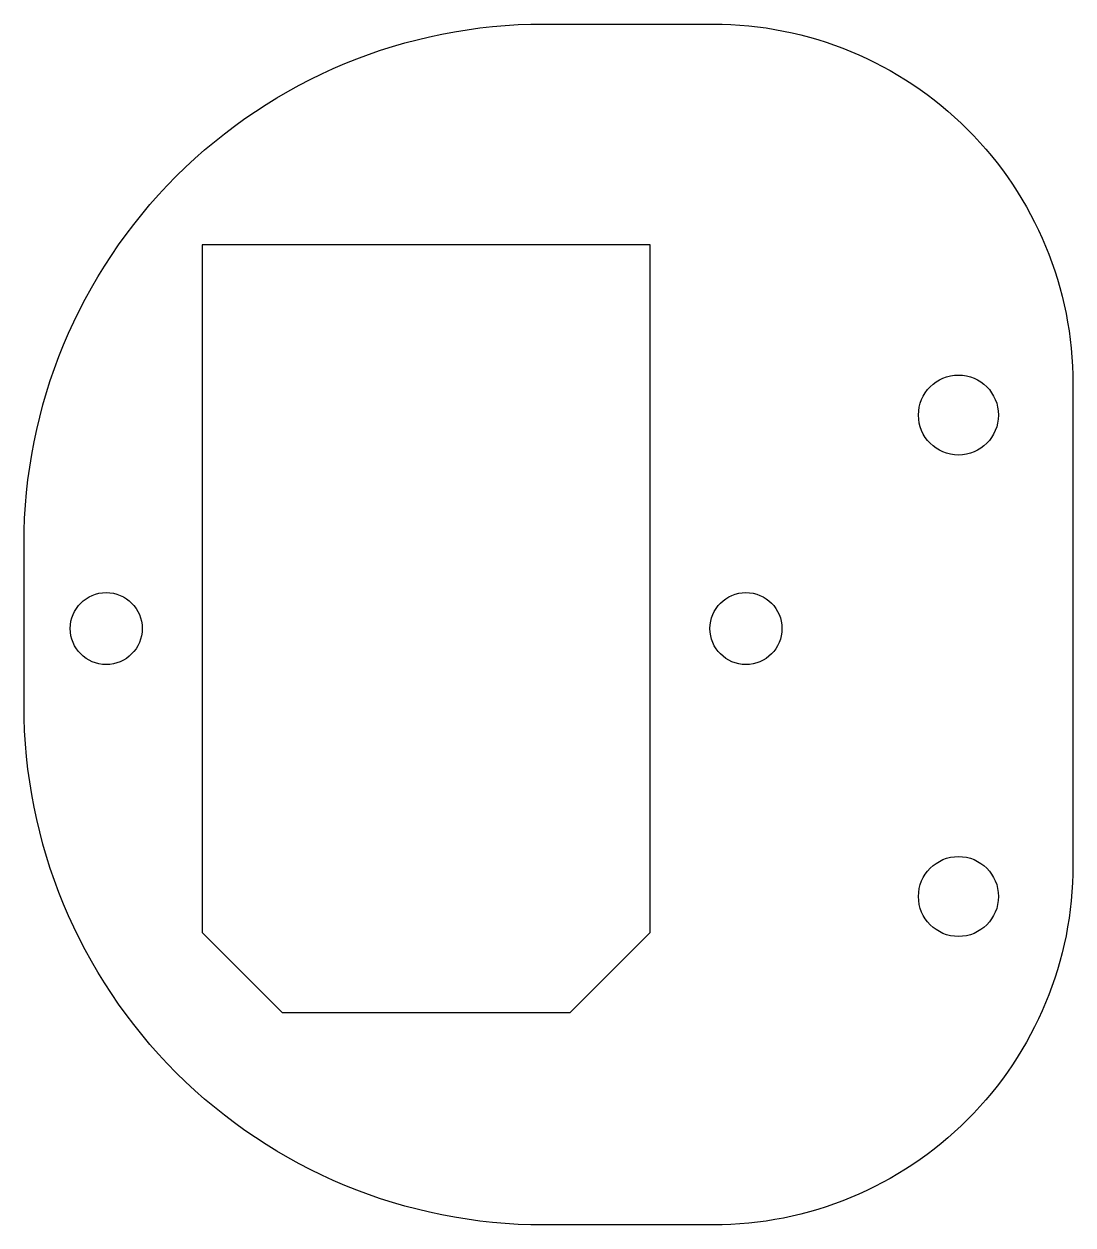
# Model space of a CAD drawing. Header units: millimetres. Extents: x -58.4 to 7.2, y -163.9 to -88.8.
import ezdxf

# ---------------------------------------------------------------- set-up
doc = ezdxf.new("R2010")
doc.units = ezdxf.units.MM
doc.layers.get('0').update_dxf_attribs({"linetype": 'CONTINUOUS'})

msp = doc.modelspace()

# ---------------------------------------------------------------- linework, layer by layer
msp.add_lwpolyline([(7.159, -141.406, -0.414214), (-15.341, -163.906), (-25.926, -163.906, -0.414214), (-58.426, -131.406), (-58.426, -121.314, -0.414214), (-25.926, -88.814), (-15.341, -88.814, -0.414214), (7.159, -111.314)], format="xyb", close=True)
msp.add_lwpolyline([(-19.287, -145.613), (-19.287, -102.613), (-47.287, -102.613), (-47.287, -145.613), (-42.287, -150.613), (-24.287, -150.613)], close=True)
for centre, radius in [((0, -113.264), 2.5), ((-53.287, -126.613), 2.25), ((-13.287, -126.613), 2.25), ((0, -143.367), 2.5)]:
    msp.add_circle(centre, radius)

doc.saveas('drawing.dxf')
